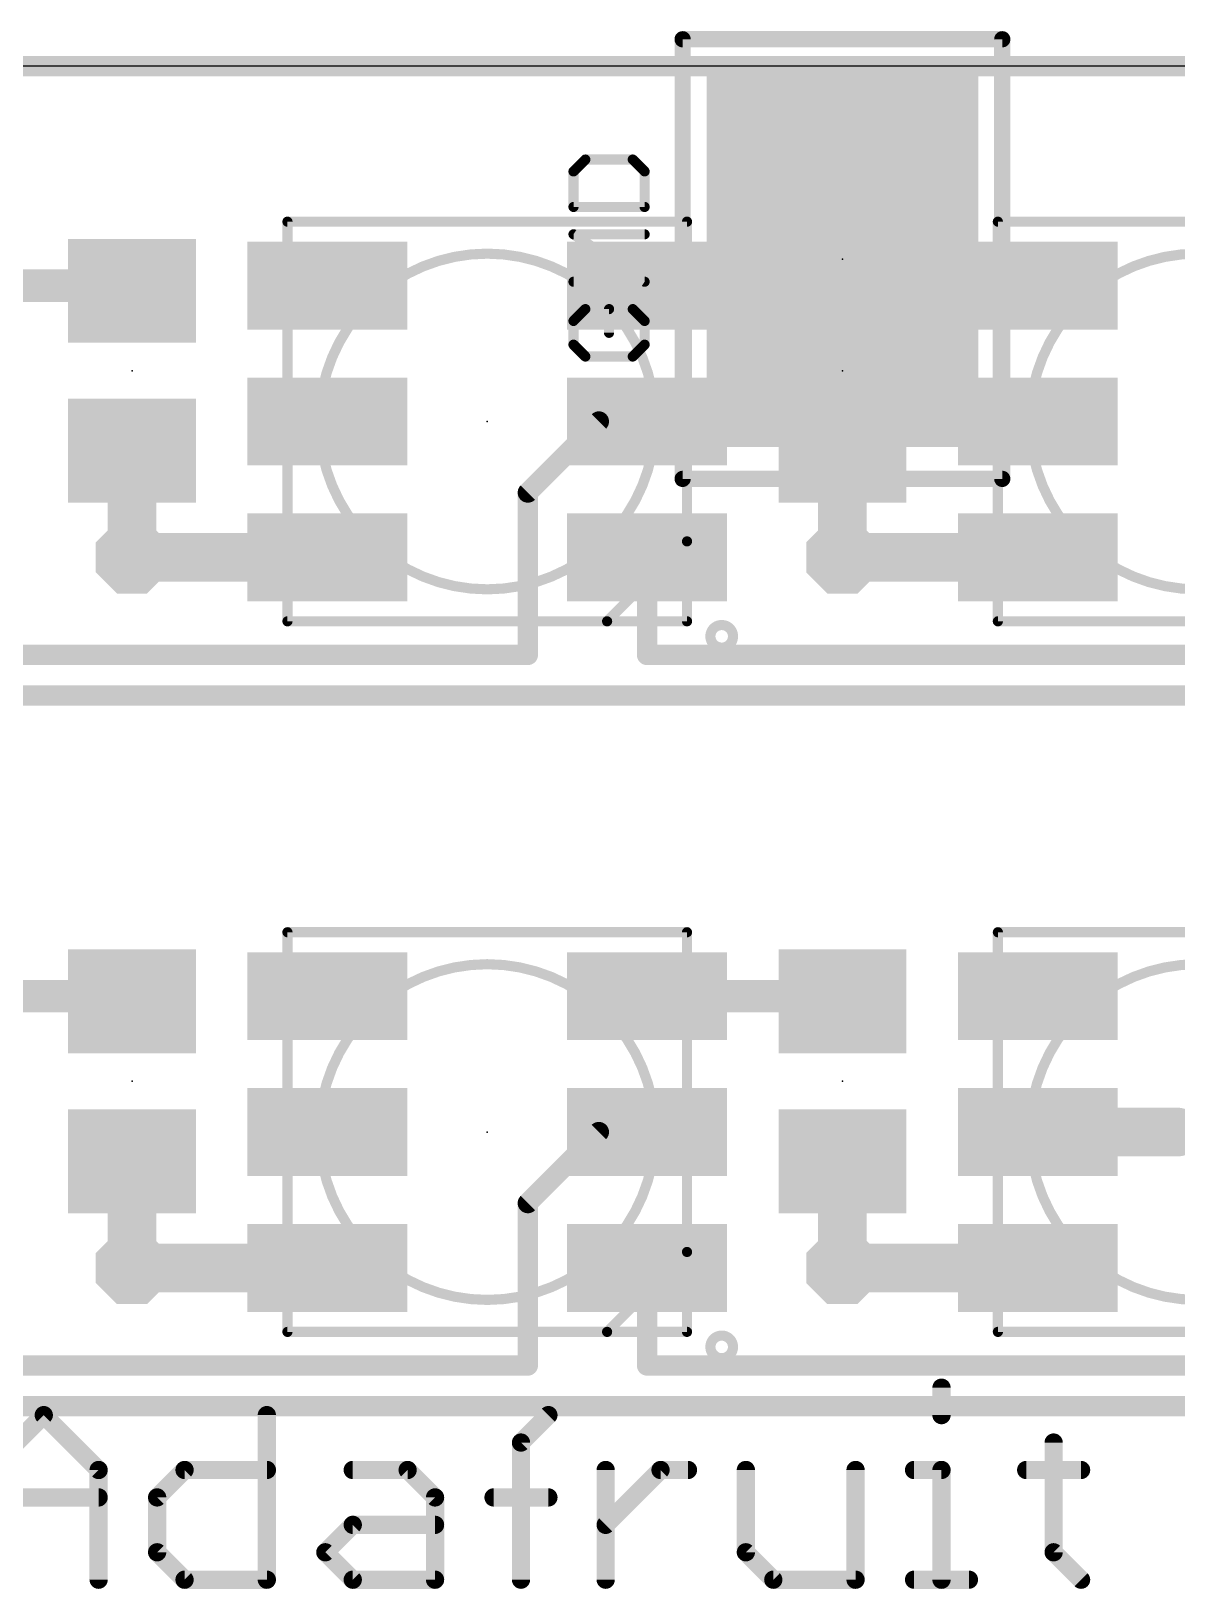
# Model space of a CAD drawing. Extents: x -36 to 36, y -36 to 36.
# Drawn here: x -19.04 to -4.71, y 16.51 to 36 of the extents above; entities that cross this region are included whole.
import ezdxf

# ---------------------------------------------------------------- set-up
doc = ezdxf.new("R2010")
doc.units = 0
for name, color, linetype in [('1', 12, 'CONTINUOUS'), ('16', 132, 'CONTINUOUS'), ('18', 4, 'CONTINUOUS'), ('20', 53, 'CONTINUOUS'), ('21', 40, 'CONTINUOUS'), ('22', 6, 'CONTINUOUS'), ('23', 53, 'CONTINUOUS'), ('24', 53, 'CONTINUOUS')]:
    doc.layers.add(name, color=color, linetype=linetype)

# ---------------------------------------------------------------- blocks, each defined once
blk = doc.blocks.new('RECT')
blk.add_solid([(-0.5, -0.5), (0.5, -0.5), (-0.5, 0.5), (0.5, 0.5)])
blk = doc.blocks.new('OCTAGONV')
at = {"const_width": 0.5}
blk.add_lwpolyline([(-0.25, -0.1036), (-0.25, 0.1036), (-0.1036, 0.25), (0.1036, 0.25), (0.25, 0.1036), (0.25, -0.1036), (0.1036, -0.25), (-0.1036, -0.25), (-0.25, -0.1036), (-0.25, 0.1036)], dxfattribs=at)

msp = doc.modelspace()

# ---------------------------------------------------------------- linework, layer by layer
at = {"layer": '1'}
for points, const_width in [([(35.56, 35.56), (-35.56, 35.56)], 0.254), ([(-20.225, 32.815), (-17.78, 32.815)], 0.4064), ([(-17.78, 32.815), (-17.78, 32.75)], 0.4064), ([(-11.335, 32.815), (-8.89, 32.815)], 0.4064), ([(-8.89, 32.815), (-8.89, 32.75)], 0.4064), ([(-11.938, 31.115), (-12.827, 30.226)], 0.254), ([(-11.335, 31.115), (-11.938, 31.115)], 0.254), ([(-17.78, 30.75), (-17.78, 29.415)], 0.6096), ([(-8.89, 30.75), (-8.89, 29.415)], 0.6096), ([(-12.827, 30.226), (-12.827, 28.194)], 0.254), ([(-17.78, 29.415), (-15.335, 29.415)], 0.6096), ([(-8.89, 29.415), (-6.445, 29.415)], 0.6096), ([(-11.335, 29.415), (-11.335, 28.194)], 0.254), ([(-20.225, 28.194), (-12.827, 28.194)], 0.254), ([(-11.335, 28.194), (-3.937, 28.194)], 0.254), ([(33.115, 27.686), (-25.4, 27.686)], 0.254), ([(-20.225, 23.925), (-17.78, 23.925)], 0.4064), ([(-17.78, 23.925), (-17.78, 23.86)], 0.4064), ([(-11.335, 23.925), (-8.89, 23.925)], 0.4064), ([(-8.89, 23.925), (-8.89, 23.86)], 0.4064), ([(-4.699, 22.225), (-6.445, 22.225)], 0.6096), ([(-11.938, 22.225), (-12.827, 21.336)], 0.254), ([(-11.335, 22.225), (-11.938, 22.225)], 0.254), ([(-17.78, 21.86), (-17.78, 20.525)], 0.6096), ([(-8.89, 21.86), (-8.89, 20.525)], 0.6096), ([(-12.827, 21.336), (-12.827, 19.304)], 0.254), ([(-17.78, 20.525), (-15.335, 20.525)], 0.6096), ([(-8.89, 20.525), (-6.445, 20.525)], 0.6096), ([(-11.335, 20.525), (-11.335, 19.304)], 0.254), ([(-20.225, 19.304), (-12.827, 19.304)], 0.254), ([(-11.335, 19.304), (-3.937, 19.304)], 0.254), ([(30.448, 18.796), (-29.159, 18.796)], 0.254)]:
    msp.add_lwpolyline(points, dxfattribs=dict(at, const_width=const_width))
for points, const_width in [([(-17.6784, 32.815, 1), (-17.8816, 32.815)], 0.2032), ([(-17.78, 32.7134, 1), (-17.78, 32.9166)], 0.2032), ([(-11.335, 32.9166, 1), (-11.335, 32.7134)], 0.2032), ([(-8.7884, 32.815, 1), (-8.9916, 32.815)], 0.2032), ([(-8.89, 32.7134, 1), (-8.89, 32.9166)], 0.2032), ([(-17.8816, 32.75, 1), (-17.6784, 32.75)], 0.2032), ([(-8.9916, 32.75, 1), (-8.7884, 32.75)], 0.2032), ([(-11.938, 31.1785, 1), (-11.938, 31.0515)], 0.127), ([(-11.8931, 31.0701, 1), (-11.9829, 31.1599)], 0.127), ([(-11.335, 31.0515, 1), (-11.335, 31.1785)], 0.127), ([(-17.6276, 30.75, 1), (-17.9324, 30.75)], 0.3048), ([(-8.7376, 30.75, 1), (-9.0424, 30.75)], 0.3048), ([(-12.7635, 30.226, 1), (-12.8905, 30.226)], 0.127), ([(-12.8719, 30.2709, 1), (-12.7821, 30.1811)], 0.127), ([(-17.78, 29.5674, 1), (-17.78, 29.2626)], 0.3048), ([(-15.335, 29.2626, 1), (-15.335, 29.5674)], 0.3048), ([(-8.89, 29.5674, 1), (-8.89, 29.2626)], 0.3048), ([(-6.445, 29.2626, 1), (-6.445, 29.5674)], 0.3048), ([(-17.9324, 29.415, 1), (-17.6276, 29.415)], 0.3048), ([(-11.2715, 29.415, 1), (-11.3985, 29.415)], 0.127), ([(-9.0424, 29.415, 1), (-8.7376, 29.415)], 0.3048), ([(-12.827, 28.1305, 1), (-12.827, 28.2575)], 0.127), ([(-11.335, 28.2575, 1), (-11.335, 28.1305)], 0.127), ([(-12.8905, 28.194, 1), (-12.7635, 28.194)], 0.127), ([(-11.3985, 28.194, 1), (-11.2715, 28.194)], 0.127), ([(-17.6784, 23.925, 1), (-17.8816, 23.925)], 0.2032), ([(-17.78, 23.8234, 1), (-17.78, 24.0266)], 0.2032), ([(-11.335, 24.0266, 1), (-11.335, 23.8234)], 0.2032), ([(-8.7884, 23.925, 1), (-8.9916, 23.925)], 0.2032), ([(-8.89, 23.8234, 1), (-8.89, 24.0266)], 0.2032), ([(-17.8816, 23.86, 1), (-17.6784, 23.86)], 0.2032), ([(-8.9916, 23.86, 1), (-8.7884, 23.86)], 0.2032), ([(-6.445, 22.3774, 1), (-6.445, 22.0726)], 0.3048), ([(-4.699, 22.0726, 1), (-4.699, 22.3774)], 0.3048), ([(-11.938, 22.2885, 1), (-11.938, 22.1615)], 0.127), ([(-11.8931, 22.1801, 1), (-11.9829, 22.2699)], 0.127), ([(-11.335, 22.1615, 1), (-11.335, 22.2885)], 0.127), ([(-17.6276, 21.86, 1), (-17.9324, 21.86)], 0.3048), ([(-8.7376, 21.86, 1), (-9.0424, 21.86)], 0.3048), ([(-12.7635, 21.336, 1), (-12.8905, 21.336)], 0.127), ([(-12.8719, 21.3809, 1), (-12.7821, 21.2911)], 0.127), ([(-17.78, 20.6774, 1), (-17.78, 20.3726)], 0.3048), ([(-17.9324, 20.525, 1), (-17.6276, 20.525)], 0.3048), ([(-15.335, 20.3726, 1), (-15.335, 20.6774)], 0.3048), ([(-8.89, 20.6774, 1), (-8.89, 20.3726)], 0.3048), ([(-9.0424, 20.525, 1), (-8.7376, 20.525)], 0.3048), ([(-6.445, 20.3726, 1), (-6.445, 20.6774)], 0.3048), ([(-11.2715, 20.525, 1), (-11.3985, 20.525)], 0.127), ([(-12.8905, 19.304, 1), (-12.7635, 19.304)], 0.127), ([(-12.827, 19.2405, 1), (-12.827, 19.3675)], 0.127), ([(-11.335, 19.3675, 1), (-11.335, 19.2405)], 0.127), ([(-11.3985, 19.304, 1), (-11.2715, 19.304)], 0.127)]:
    msp.add_lwpolyline(points, format="xyb", dxfattribs=dict(at, const_width=const_width))
at = {"layer": '16', "const_width": 0.254}
msp.add_lwpolyline([(35.56, 35.56), (-35.56, 35.56)], dxfattribs=at)
at = {"layer": '20'}
msp.add_line((35.56, 35.56), (-35.56, 35.56), dxfattribs=at)
at = {"layer": '21'}
for points, const_width in [([(-15.835, 33.6468, 1), (-15.835, 33.5832)], 0.0635), ([(-15.8033, 33.615, 1), (-15.8668, 33.615)], 0.0635), ([(-10.8033, 33.615, 1), (-10.8668, 33.615)], 0.0635), ([(-10.835, 33.5832, 1), (-10.835, 33.6468)], 0.0635), ([(-6.945, 33.6468, 1), (-6.945, 33.5832)], 0.0635), ([(-6.9133, 33.615, 1), (-6.9768, 33.615)], 0.0635), ([(-13.335, 29.015, 1), (-13.335, 33.215, 1), (-13.335, 29.015)], 0.127), ([(-4.445, 29.015, 1), (-4.445, 33.215, 1), (-4.445, 29.015)], 0.127), ([(-10.8033, 29.615, 1), (-10.8668, 29.615)], 0.0635), ([(-10.8668, 29.615, 1), (-10.8033, 29.615)], 0.0635), ([(-10.8125, 29.5925, 1), (-10.8575, 29.6375)], 0.0635), ([(-15.835, 28.6468, 1), (-15.835, 28.5833)], 0.0635), ([(-11.8575, 28.6375, 1), (-11.8125, 28.5925)], 0.0635), ([(-11.835, 28.6468, 1), (-11.835, 28.5833)], 0.0635), ([(-11.835, 28.5833, 1), (-11.835, 28.6468)], 0.0635), ([(-10.835, 28.5833, 1), (-10.835, 28.6468)], 0.0635), ([(-6.945, 28.6468, 1), (-6.945, 28.5833)], 0.0635), ([(-15.8668, 28.615, 1), (-15.8033, 28.615)], 0.0635), ([(-10.8668, 28.615, 1), (-10.8033, 28.615)], 0.0635), ([(-10.401, 28.2856, 1), (-10.401, 28.5684, 1), (-10.401, 28.2856)], 0.127), ([(-6.9768, 28.615, 1), (-6.9133, 28.615)], 0.0635), ([(-15.835, 24.7568, 1), (-15.835, 24.6933)], 0.0635), ([(-15.8033, 24.725, 1), (-15.8668, 24.725)], 0.0635), ([(-10.8033, 24.725, 1), (-10.8668, 24.725)], 0.0635), ([(-10.835, 24.6933, 1), (-10.835, 24.7568)], 0.0635), ([(-6.9133, 24.725, 1), (-6.9768, 24.725)], 0.0635), ([(-6.945, 24.7568, 1), (-6.945, 24.6933)], 0.0635), ([(-13.335, 20.125, 1), (-13.335, 24.325, 1), (-13.335, 20.125)], 0.127), ([(-4.445, 20.125, 1), (-4.445, 24.325, 1), (-4.445, 20.125)], 0.127), ([(-10.8033, 20.725, 1), (-10.8668, 20.725)], 0.0635), ([(-10.8668, 20.725, 1), (-10.8033, 20.725)], 0.0635), ([(-10.8125, 20.7025, 1), (-10.8575, 20.7475)], 0.0635), ([(-15.835, 19.7568, 1), (-15.835, 19.6933)], 0.0635), ([(-15.8668, 19.725, 1), (-15.8033, 19.725)], 0.0635), ([(-11.8575, 19.7475, 1), (-11.8125, 19.7025)], 0.0635), ([(-11.835, 19.7568, 1), (-11.835, 19.6933)], 0.0635), ([(-11.835, 19.6933, 1), (-11.835, 19.7568)], 0.0635), ([(-10.8668, 19.725, 1), (-10.8033, 19.725)], 0.0635), ([(-10.835, 19.6933, 1), (-10.835, 19.7568)], 0.0635), ([(-10.401, 19.3956, 1), (-10.401, 19.6784, 1), (-10.401, 19.3956)], 0.127), ([(-6.9768, 19.725, 1), (-6.9133, 19.725)], 0.0635), ([(-6.945, 19.7568, 1), (-6.945, 19.6933)], 0.0635), ([(-7.5933, 19.0267, 1), (-7.7076, 19.0267)], 0.1143), ([(-18.8439, 18.7239, 1), (-18.9247, 18.643)], 0.1143), ([(-18.8439, 18.643, 1), (-18.9247, 18.7239)], 0.1143), ([(-16.0359, 18.6835, 1), (-16.1502, 18.6835)], 0.1143), ([(-12.5291, 18.643, 1), (-12.61, 18.7239)], 0.1143), ([(-7.7076, 18.6835, 1), (-7.5933, 18.6835)], 0.1143), ([(-12.8556, 18.3403, 1), (-12.9699, 18.3403)], 0.1143), ([(-12.9532, 18.3807, 1), (-12.8723, 18.2999)], 0.1143), ([(-6.19, 18.3403, 1), (-6.3043, 18.3403)], 0.1143), ([(-18.1408, 17.9971, 1), (-18.2551, 17.9971)], 0.1143), ([(-18.2383, 17.9567, 1), (-18.1575, 18.0375)], 0.1143), ([(-17.1226, 18.0542, 1), (-17.1226, 17.9399)], 0.1143), ([(-17.0822, 17.9567, 1), (-17.163, 18.0375)], 0.1143), ([(-16.093, 17.9399, 1), (-16.093, 18.0542)], 0.1143), ([(-15.0177, 18.0542, 1), (-15.0177, 17.9399)], 0.1143), ([(-14.2909, 18.0375, 1), (-14.3717, 17.9567)], 0.1143), ([(-14.3313, 17.9399, 1), (-14.3313, 18.0542)], 0.1143), ([(-11.7955, 17.9971, 1), (-11.9098, 17.9971)], 0.1143), ([(-11.1663, 18.0542, 1), (-11.1663, 17.9399)], 0.1143), ([(-11.1259, 17.9567, 1), (-11.2067, 18.0375)], 0.1143), ([(-10.8231, 17.9399, 1), (-10.8231, 18.0542)], 0.1143), ([(-10.0414, 17.9971, 1), (-10.1557, 17.9971)], 0.1143), ([(-8.6686, 17.9971, 1), (-8.7829, 17.9971)], 0.1143), ([(-7.9937, 18.0542, 1), (-7.9937, 17.9399)], 0.1143), ([(-7.5933, 17.9971, 1), (-7.7076, 17.9971)], 0.1143), ([(-7.6505, 17.9399, 1), (-7.6505, 18.0542)], 0.1143), ([(-6.5904, 18.0542, 1), (-6.5904, 17.9399)], 0.1143), ([(-5.904, 17.9399, 1), (-5.904, 18.0542)], 0.1143), ([(-18.1979, 17.5967, 1), (-18.1979, 17.711)], 0.1143), ([(-17.5062, 17.6943, 1), (-17.4254, 17.6135)], 0.1143), ([(-17.4086, 17.6539, 1), (-17.5229, 17.6539)], 0.1143), ([(-13.9309, 17.6539, 1), (-14.0452, 17.6539)], 0.1143), ([(-14.0285, 17.6135, 1), (-13.9477, 17.6943)], 0.1143), ([(-13.2559, 17.711, 1), (-13.2559, 17.5967)], 0.1143), ([(-12.5696, 17.5967, 1), (-12.5696, 17.711)], 0.1143), ([(-15.0177, 17.3678, 1), (-15.0177, 17.2535)], 0.1143), ([(-14.9773, 17.2703, 1), (-15.0581, 17.3511)], 0.1143), ([(-13.9881, 17.2535, 1), (-13.9881, 17.3678)], 0.1143), ([(-11.8931, 17.3511, 1), (-11.8123, 17.2703)], 0.1143), ([(-17.4254, 17.0079, 1), (-17.5062, 16.9271)], 0.1143), ([(-17.5229, 16.9675, 1), (-17.4086, 16.9675)], 0.1143), ([(-15.3205, 17.0079, 1), (-15.4013, 16.9271)], 0.1143), ([(-15.4013, 17.0079, 1), (-15.3205, 16.9271)], 0.1143), ([(-10.0582, 17.0079, 1), (-10.139, 16.9271)], 0.1143), ([(-10.1557, 16.9675, 1), (-10.0414, 16.9675)], 0.1143), ([(-6.2068, 17.0079, 1), (-6.2876, 16.9271)], 0.1143), ([(-6.3043, 16.9675, 1), (-6.19, 16.9675)], 0.1143), ([(-18.2551, 16.6243, 1), (-18.1408, 16.6243)], 0.1143), ([(-17.1226, 16.6815, 1), (-17.1226, 16.5672)], 0.1143), ([(-17.163, 16.5839, 1), (-17.0822, 16.6647)], 0.1143), ([(-16.1502, 16.6243, 1), (-16.0359, 16.6243)], 0.1143), ([(-16.093, 16.5672, 1), (-16.093, 16.6815)], 0.1143), ([(-15.0177, 16.6815, 1), (-15.0177, 16.5672)], 0.1143), ([(-15.0581, 16.5839, 1), (-14.9773, 16.6647)], 0.1143), ([(-14.0452, 16.6243, 1), (-13.9309, 16.6243)], 0.1143), ([(-13.9881, 16.5672, 1), (-13.9881, 16.6815)], 0.1143), ([(-12.9699, 16.6243, 1), (-12.8556, 16.6243)], 0.1143), ([(-11.9098, 16.6243, 1), (-11.7955, 16.6243)], 0.1143), ([(-9.7554, 16.6815, 1), (-9.7554, 16.5672)], 0.1143), ([(-9.7958, 16.5839, 1), (-9.715, 16.6647)], 0.1143), ([(-8.7829, 16.6243, 1), (-8.6686, 16.6243)], 0.1143), ([(-8.7258, 16.5672, 1), (-8.7258, 16.6815)], 0.1143), ([(-7.9937, 16.6815, 1), (-7.9937, 16.5672)], 0.1143), ([(-7.7076, 16.6243, 1), (-7.5933, 16.6243)], 0.1143), ([(-7.3073, 16.5672, 1), (-7.3073, 16.6815)], 0.1143), ([(-5.9444, 16.5839, 1), (-5.8636, 16.6647)], 0.1143)]:
    msp.add_lwpolyline(points, format="xyb", dxfattribs=dict(at, const_width=const_width))
for points, const_width in [([(-15.835, 33.615), (-10.835, 33.615)], 0.127), ([(-15.835, 28.615), (-15.835, 33.615)], 0.127), ([(-10.835, 33.615), (-10.835, 29.615)], 0.127), ([(-6.945, 33.615), (-1.945, 33.615)], 0.127), ([(-6.945, 28.615), (-6.945, 33.615)], 0.127), ([(-11.835, 28.615), (-10.835, 29.615)], 0.127), ([(-10.835, 29.615), (-10.835, 28.615)], 0.127), ([(-11.835, 28.615), (-15.835, 28.615)], 0.127), ([(-10.835, 28.615), (-11.835, 28.615)], 0.127), ([(-2.945, 28.615), (-6.945, 28.615)], 0.127), ([(-15.835, 24.725), (-10.835, 24.725)], 0.127), ([(-15.835, 19.725), (-15.835, 24.725)], 0.127), ([(-10.835, 24.725), (-10.835, 20.725)], 0.127), ([(-6.945, 24.725), (-1.945, 24.725)], 0.127), ([(-6.945, 19.725), (-6.945, 24.725)], 0.127), ([(-11.835, 19.725), (-10.835, 20.725)], 0.127), ([(-10.835, 20.725), (-10.835, 19.725)], 0.127), ([(-11.835, 19.725), (-15.835, 19.725)], 0.127), ([(-10.835, 19.725), (-11.835, 19.725)], 0.127), ([(-2.945, 19.725), (-6.945, 19.725)], 0.127), ([(-7.6505, 19.0267), (-7.6505, 18.6835)], 0.2286), ([(-19.5707, 17.9971), (-18.8843, 18.6835)], 0.2286), ([(-18.8843, 18.6835), (-18.1979, 17.9971)], 0.2286), ([(-16.093, 18.6835), (-16.093, 16.6243)], 0.2286), ([(-12.9128, 18.3403), (-12.5696, 18.6835)], 0.2286), ([(-12.9128, 16.6243), (-12.9128, 18.3403)], 0.2286), ([(-6.2472, 18.3403), (-6.2472, 16.9675)], 0.2286), ([(-18.1979, 17.9971), (-18.1979, 16.6243)], 0.2286), ([(-17.4658, 17.6539), (-17.1226, 17.9971)], 0.2286), ([(-17.1226, 17.9971), (-16.093, 17.9971)], 0.2286), ([(-15.0177, 17.9971), (-14.3313, 17.9971)], 0.2286), ([(-14.3313, 17.9971), (-13.9881, 17.6539)], 0.2286), ([(-11.8527, 16.6243), (-11.8527, 17.9971)], 0.2286), ([(-11.8527, 17.3107), (-11.1663, 17.9971)], 0.2286), ([(-11.1663, 17.9971), (-10.8231, 17.9971)], 0.2286), ([(-10.0986, 17.9971), (-10.0986, 16.9675)], 0.2286), ([(-8.7258, 16.6243), (-8.7258, 17.9971)], 0.2286), ([(-7.9937, 17.9971), (-7.6505, 17.9971)], 0.2286), ([(-7.6505, 17.9971), (-7.6505, 16.6243)], 0.2286), ([(-6.5904, 17.9971), (-5.904, 17.9971)], 0.2286), ([(-19.5707, 17.6539), (-18.1979, 17.6539)], 0.2286), ([(-17.4658, 16.9675), (-17.4658, 17.6539)], 0.2286), ([(-13.9881, 17.6539), (-13.9881, 16.6243)], 0.2286), ([(-13.2559, 17.6539), (-12.5696, 17.6539)], 0.2286), ([(-15.3609, 16.9675), (-15.0177, 17.3107)], 0.2286), ([(-15.0177, 17.3107), (-13.9881, 17.3107)], 0.2286), ([(-17.1226, 16.6243), (-17.4658, 16.9675)], 0.2286), ([(-15.0177, 16.6243), (-15.3609, 16.9675)], 0.2286), ([(-10.0986, 16.9675), (-9.7554, 16.6243)], 0.2286), ([(-6.2472, 16.9675), (-5.904, 16.6243)], 0.2286), ([(-16.093, 16.6243), (-17.1226, 16.6243)], 0.2286), ([(-13.9881, 16.6243), (-15.0177, 16.6243)], 0.2286), ([(-9.7554, 16.6243), (-8.7258, 16.6243)], 0.2286), ([(-7.9937, 16.6243), (-7.3073, 16.6243)], 0.2286)]:
    msp.add_lwpolyline(points, dxfattribs=dict(at, const_width=const_width))
at = {"layer": '22'}
for points, const_width in [([(-10.89, 35.897), (-10.89, 30.397)], 0.2032), ([(-6.89, 35.897), (-10.89, 35.897)], 0.2032), ([(-6.89, 30.397), (-6.89, 35.897)], 0.2032), ([(-12.2555, 34.2439), (-12.1072, 34.3922)], 0.127), ([(-12.2555, 33.799), (-12.2555, 34.2439)], 0.127), ([(-12.1072, 34.3922), (-11.514, 34.3922)], 0.127), ([(-11.514, 34.3922), (-11.3657, 34.2439)], 0.127), ([(-11.3657, 34.2439), (-11.3657, 33.799)], 0.127), ([(-11.3657, 33.799), (-12.2555, 33.799)], 0.127), ([(-11.3657, 32.8635), (-12.2555, 33.4566)], 0.127), ([(-12.2555, 33.4566), (-11.3657, 33.4566)], 0.127), ([(-12.2555, 32.8635), (-11.3657, 32.8635)], 0.127), ([(-12.2555, 32.3728), (-12.1072, 32.5211)], 0.127), ([(-12.1072, 32.5211), (-11.8106, 32.5211)], 0.127), ([(-11.8106, 32.5211), (-11.8106, 32.2245)], 0.127), ([(-11.514, 32.5211), (-11.3657, 32.3728)], 0.127), ([(-12.2555, 32.0762), (-12.2555, 32.3728)], 0.127), ([(-11.3657, 32.3728), (-11.3657, 32.0762)], 0.127), ([(-12.1072, 31.9279), (-12.2555, 32.0762)], 0.127), ([(-11.514, 31.9279), (-12.1072, 31.9279)], 0.127), ([(-11.3657, 32.0762), (-11.514, 31.9279)], 0.127), ([(-10.89, 30.397), (-6.89, 30.397)], 0.2032)]:
    msp.add_lwpolyline(points, dxfattribs=dict(at, const_width=const_width))
for points, const_width in [([(-10.8392, 35.897, 1), (-10.9408, 35.897)], 0.1016), ([(-10.89, 35.9478, 1), (-10.89, 35.8462)], 0.1016), ([(-6.8392, 35.897, 1), (-6.9408, 35.897)], 0.1016), ([(-6.89, 35.8462, 1), (-6.89, 35.9478)], 0.1016), ([(-12.2238, 34.2439, 1), (-12.2873, 34.2439)], 0.0635), ([(-12.1072, 34.4239, 1), (-12.1072, 34.3604)], 0.0635), ([(-12.0848, 34.3697, 1), (-12.1297, 34.4146)], 0.0635), ([(-11.4916, 34.4146, 1), (-11.5365, 34.3697)], 0.0635), ([(-11.514, 34.3604, 1), (-11.514, 34.4239)], 0.0635), ([(-11.334, 34.2439, 1), (-11.3975, 34.2439)], 0.0635), ([(-12.278, 34.2663, 1), (-12.233, 34.2214)], 0.0635), ([(-11.3882, 34.2214, 1), (-11.3433, 34.2663)], 0.0635), ([(-12.2555, 33.8307, 1), (-12.2555, 33.7672)], 0.0635), ([(-12.2873, 33.799, 1), (-12.2238, 33.799)], 0.0635), ([(-11.3975, 33.799, 1), (-11.334, 33.799)], 0.0635), ([(-11.3657, 33.7672, 1), (-11.3657, 33.8307)], 0.0635), ([(-12.2379, 33.4831, 1), (-12.2731, 33.4302)], 0.0635), ([(-12.2555, 33.4884, 1), (-12.2555, 33.4249)], 0.0635), ([(-11.3657, 33.4249, 1), (-11.3657, 33.4884)], 0.0635), ([(-12.2555, 32.8952, 1), (-12.2555, 32.8317)], 0.0635), ([(-11.3834, 32.837, 1), (-11.3481, 32.8899)], 0.0635), ([(-11.3657, 32.8317, 1), (-11.3657, 32.8952)], 0.0635), ([(-12.1072, 32.5529, 1), (-12.1072, 32.4894)], 0.0635), ([(-12.0848, 32.4987, 1), (-12.1297, 32.5436)], 0.0635), ([(-11.7789, 32.5211, 1), (-11.8424, 32.5211)], 0.0635), ([(-11.8106, 32.4894, 1), (-11.8106, 32.5529)], 0.0635), ([(-11.4916, 32.5436, 1), (-11.5365, 32.4987)], 0.0635), ([(-12.2238, 32.3728, 1), (-12.2873, 32.3728)], 0.0635), ([(-12.278, 32.3953, 1), (-12.233, 32.3504)], 0.0635), ([(-11.334, 32.3728, 1), (-11.3975, 32.3728)], 0.0635), ([(-11.3882, 32.3504, 1), (-11.3433, 32.3953)], 0.0635), ([(-11.8424, 32.2245, 1), (-11.7789, 32.2245)], 0.0635), ([(-12.233, 32.0987, 1), (-12.278, 32.0538)], 0.0635), ([(-12.2873, 32.0762, 1), (-12.2238, 32.0762)], 0.0635), ([(-12.1072, 31.9597, 1), (-12.1072, 31.8962)], 0.0635), ([(-12.1297, 31.9055, 1), (-12.0848, 31.9504)], 0.0635), ([(-11.5365, 31.9504, 1), (-11.4916, 31.9055)], 0.0635), ([(-11.514, 31.8962, 1), (-11.514, 31.9597)], 0.0635), ([(-11.3975, 32.0762, 1), (-11.334, 32.0762)], 0.0635), ([(-11.3433, 32.0538, 1), (-11.3882, 32.0987)], 0.0635), ([(-10.89, 30.4478, 1), (-10.89, 30.3462)], 0.1016), ([(-10.9408, 30.397, 1), (-10.8392, 30.397)], 0.1016), ([(-6.9408, 30.397, 1), (-6.8392, 30.397)], 0.1016), ([(-6.89, 30.3462, 1), (-6.89, 30.4478)], 0.1016)]:
    msp.add_lwpolyline(points, format="xyb", dxfattribs=dict(at, const_width=const_width))
at = {"layer": '23'}
for p in [(-17.78, 31.75), (-8.89, 31.75), (-13.335, 31.115), (-17.78, 22.86), (-8.89, 22.86), (-13.335, 22.225)]:
    msp.add_point(p, dxfattribs=at)
at = {"layer": '24'}
msp.add_point((-8.89, 33.147), dxfattribs=at)

# ---------------------------------------------------------------- block references
at = {"layer": '1', "xscale": 1.3, "yscale": 1.6, "rotation": 270}
for p in [(-17.78, 32.75), (-8.89, 32.75), (-17.78, 30.75), (-8.89, 30.75), (-17.78, 23.86), (-8.89, 23.86), (-17.78, 21.86), (-8.89, 21.86)]:
    msp.add_blockref('RECT', p, dxfattribs=at)
at = {"layer": '1', "xscale": 2, "yscale": 1.1}
for p in [(-15.335, 32.815), (-11.335, 32.815), (-6.445, 32.815), (-15.335, 31.115), (-11.335, 31.115), (-6.445, 31.115), (-15.335, 29.415), (-11.335, 29.415), (-6.445, 29.415), (-15.335, 23.925), (-11.335, 23.925), (-6.445, 23.925), (-15.335, 22.225), (-11.335, 22.225), (-6.445, 22.225), (-15.335, 20.525), (-11.335, 20.525), (-6.445, 20.525)]:
    msp.add_blockref('RECT', p, dxfattribs=at)
at = {"layer": '16', "xscale": 4.7, "yscale": 3.4, "rotation": 270}
msp.add_blockref('RECT', (-8.89, 33.147), dxfattribs=at)
at = {"layer": '18', "xscale": 0.9064, "yscale": 0.9064}
for p in [(-17.78, 29.415), (-17.78, 29.415), (-8.89, 29.415), (-8.89, 29.415), (-17.78, 20.525), (-17.78, 20.525), (-8.89, 20.525), (-8.89, 20.525)]:
    msp.add_blockref('OCTAGONV', p, dxfattribs=at)

doc.saveas('drawing.dxf')
